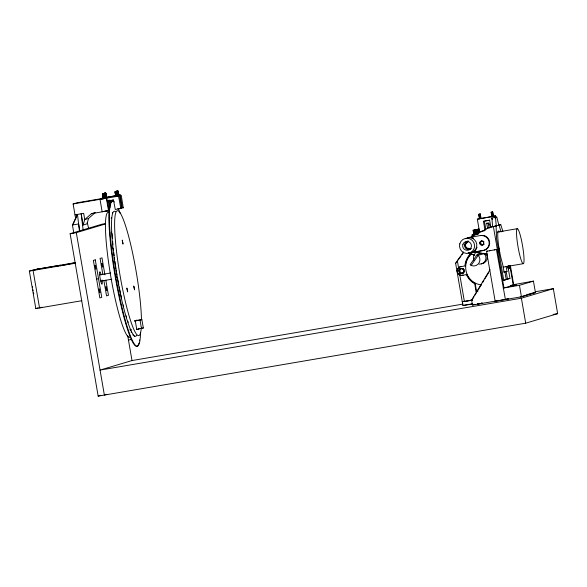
<?xml version="1.0" encoding="UTF-8"?>
<svg xmlns="http://www.w3.org/2000/svg" width="587" height="587" viewBox="0 0 587 587"><rect width="100%" height="100%" fill="white"/><g stroke="black" fill="none" stroke-linecap="round" stroke-linejoin="round"><path stroke-width="0.88" d="M481.384 284.944A17.749 17.595 73.4 0 1 467.443 275.178C465.484 270.959 465.095 266.094 466.474 261.633A17.749 17.595 73.4 0 1 471.493 253.988M95.219 212.56L88.578 218.452L86.964 223.867L83.134 225.012L84.748 219.589L83.67 213.345L74.989 214.827M79.524 231.52L77.469 214.402L72.898 224.865L72.421 225.012L73.815 233.068M77.469 214.402L72.421 225.012L78.614 223.955L79.546 229.326M508.672 298.864L472.484 305.035L471.625 300.038L490.02 269.697M472.572 299.121L473.988 296.78M474.934 295.224L476.82 292.113M477.759 290.558L481.538 284.335M482.477 282.78L483.893 280.447M484.84 278.891L488.611 272.669M472.77 304.015L462.916 305.489L455.622 263.262L463.503 252.014M456.972 261.875L455.622 263.262M460.912 256.248L457.361 260.775L464.376 301.38M461.932 254.787L463.466 252.601M477.158 254.633L470.114 264.693L471.471 265.603A6.34 6.288 73.4 0 0 478.464 255.624L477.158 254.633L481.494 253.342M471.126 265.441L478.2 255.345L484.268 253.54A6.325 6.274 73.4 0 1 479.146 264.143M105.411 198.032C102.688 200.805 101.096 193.248 103.642 193.776L104.354 198.369L103.642 193.776M103.004 193.549L104.002 193.38L104.713 197.973L104.002 193.38M101.191 199.081L102.035 198.142L119.381 195.185L121.67 207.593L120.834 208.524L115.257 209.478L113.54 200.174L107.34 201.231M114.935 191.956L116.035 191.663L116.747 196.256L115.756 196.425L114.935 191.956L116.035 191.663M115.397 191.435L116.387 191.267L117.106 195.853L116.387 191.267M115.756 196.425L116.857 196.131M116.226 195.904L117.217 195.728M102.05 198.824L101.052 199.118L118.545 196.124L119.381 195.185M94.448 212.787L91.381 213.705L84.748 219.589L88.578 218.452M471.97 237.654A7.734 7.668 73.4 0 0 471.28 237.478L470.701 237.383L488.949 227.565L493.373 226.413L492.574 226.648L491.913 217.96L492.2 219.655M487.115 254.288L473.195 251.984L474.215 251.544A7.734 7.668 73.4 0 0 475.36 250.708M75.76 219.289L73.118 203.953L76.948 202.816L103.84 198.223M103.782 198.303L102.791 198.604L104.42 198.325M73.118 203.953L106.753 198.149L109.057 210.601L91.381 213.705M535.293 291.754L553.336 288.672L557.65 313.663L525.703 323.188L98.168 396.122L70.117 233.714L102.065 224.19L105.601 223.581M70.117 233.714L76.31 232.657L105.667 223.904M81.813 300.72L35.822 308.571L29.35 271.091L34.141 269.66L75.635 262.58M37.861 269.029L33.07 270.453L39.542 307.933L41.934 307.221M56.469 266.403L60.307 265.258L37.377 269.169M60.19 265.764L75.415 262.683M96.598 279.155L98.513 278.583M35.822 308.571L38.221 307.852M478.757 214.262L479.535 218.76L478.757 214.262L480.276 213.932L480.929 218.467L480.276 213.932M491.15 212.149L491.921 216.647L491.15 212.149L492.669 211.819L493.322 216.354L492.669 211.819M134.658 320.766L137.16 320.179L135.259 320.744L136.793 329.615L138.693 329.05M484.275 230.838L479.491 231.652L477.334 219.164L495.641 215.913L495.949 217.704M134.408 321.14L141.885 319.636L143.331 328.001L136.661 329.373M477.334 219.164L495.641 215.913M495.01 217.432L496 217.139M491.752 218.012L496.778 216.985L498.877 225.239M485.067 230.706L483.453 221.336L484.407 221.05L485.882 229.568M473.144 230.17L473.922 234.668L473.144 230.17L474.259 229.965L474.912 234.499L474.259 229.965M474.736 229.693L475.514 234.191L474.736 229.693L475.859 229.488L476.505 234.022L475.859 229.488M476.292 229.634L477.07 234.132L476.292 229.634L477.407 229.429L478.185 233.927M478.662 233.655L478.016 229.121L478.632 232.716M477.407 229.429L478.06 233.964M488.949 227.565L488.472 227.712L500.777 224.674L502.898 231.461M479.491 231.652L480.452 231.366M472.322 236.81L472.014 235.027L478.383 233.655M470.701 237.383L471.765 237.331A7.734 7.668 73.4 0 1 472.447 237.508M128.48 340.181L131.671 339.227M480.863 235.446L480.364 235.592A7.609 7.543 73.4 0 1 489.096 241.815A7.609 7.543 73.4 0 1 482.954 250.583L470.561 252.696A7.609 7.543 73.4 0 0 476.703 243.935A7.609 7.543 73.4 0 0 467.971 237.706L480.863 235.446A7.609 7.543 73.4 0 1 489.595 241.668A7.609 7.543 73.4 0 1 483.453 250.436L482.954 250.583M473.195 251.984L487.592 254.142M498.136 247.795L498.774 247.604L499.64 252.601L499.001 252.792M513.42 284.688L533.451 281.129L535.432 292.62L521.439 296.795L495.171 301.278L486.535 251.302L487.401 251.045M489.338 250.781L489.881 250.62M494.291 249.937L494.834 249.776M465.674 265.838L461.177 266.593A4.439 4.402 73.4 0 0 457.185 271.891A4.439 4.402 73.4 0 0 462.945 275.208L467.208 274.503M462.945 275.208L463.106 275.164A4.439 4.402 73.4 0 1 457.332 270.115M508.247 268.42L510.242 267.826L508.012 268.208M503.976 272.045L507.007 271.421L506.155 266.527M474.678 283.499L475.162 283.352L476.571 291.519L476.094 291.666L474.678 283.499L473.614 283.059A18.637 18.476 73.4 0 1 466.305 274.386M98.168 396.122L100.759 395.352M106.951 394.295L104.369 395.066L76.31 232.657M496.066 226.083L496.624 239.048L503.749 280.278L506.221 279.537L504.93 272.045L504.13 272.28L502.494 263.548A18.637 2.436 80.3 0 1 498.025 240.369A18.637 2.436 80.3 0 1 499.581 231.997M506.016 279.412L509.978 278.421L507.836 266.006M503.749 280.278L509.978 278.414M472.117 300.273L462.27 301.74L462.747 301.593M511.211 285.333L513.867 284.878L510.03 286.023L516.23 284.966L503.096 288.092L519.458 285.297L533.451 281.129M471.625 300.038L472.102 299.898M462.916 305.489L472.41 303.802M472.484 305.035L474.883 304.323M495.171 301.278L496.03 301.021M497.967 300.757L498.51 300.595M505.4 299.487L496.455 249.614L497.314 249.35L486.535 251.302M505.943 299.326L508.584 298.541M520.148 296.993L533.752 292.935M463.114 304.066L131.994 360.557L100.047 370.081L521.388 298.203L553.336 288.672M478.596 303.787L477.326 304.066L482.279 303.222L480.225 303.567M479.836 303.633L482.198 303.178M104.317 193.16L105.183 197.702L104.317 193.16C107.531 191.494 105.829 204.335 105.308 192.991M117.429 195.537L116.71 191.046L117.701 190.878L118.567 195.42M104.457 193.211L105.447 193.035M117.84 190.922L116.71 191.046M105.902 193.196L104.772 193.314L105.902 193.196L106.629 197.687M102.542 194.07L103.532 193.901M117.671 208.759L123.248 207.805L121.238 195.317L120.174 194.95L102.82 197.907L103.892 198.281M102.864 198.685L104.493 198.406M111.735 200.145L113.511 199.844M106.614 210.704L108.243 210.425M109.233 210.44L103.356 211.569L109.057 210.535M29.35 271.091L75.341 263.24M99.849 274.833L110.694 272.984M100.905 281.085L111.75 279.236M485.295 220.895L489.719 220.14M483.453 221.336L489.646 220.279L490.827 227.088M487.643 228.637L486.718 223.287L488.208 223.031A18.094 2.363 80.3 0 1 490.387 226.765M498.546 225.056L500.777 224.674M477.884 229.157L479.007 228.952L479.498 232.584M492.346 226.714L496.286 226.017L495.472 217.373M472.014 235.027L477.796 234.037M497.262 232.114L517.323 228.688M483.453 250.436L471.06 252.549A7.609 7.543 73.4 0 0 475.727 249.739M135.443 320.729L141.885 319.636M459.592 268.758L462.072 268.332M460.45 273.755L462.93 273.329M138.495 328.83L143.331 328.001M503.169 267.122L523.222 263.695A17.749 2.319 80.3 0 0 520.808 237.324A17.749 2.319 80.3 0 0 516.78 237.559A17.749 2.319 80.3 0 0 523.222 263.695M504.028 271.935L507.007 271.421M476.094 291.666L477.862 291.357M467.252 300.823L469.057 300.522M470.092 300.339L472.667 299.906M462.27 301.74L472.234 300.038M531.096 293.383L535.432 292.62M527.016 294.491L530.56 293.889M482.096 303.171L477.891 303.927L479.087 303.758M553.137 314.434L557.65 313.663M123.248 207.805L122.184 207.438L120.174 194.95M468.338 252.74L474.237 254.949M468.147 252.799L474.883 255.323M475.162 283.352L474.098 282.912A18.637 18.476 73.4 0 1 466.782 274.246M483.959 253.21L484.532 253.811M499.023 225.203L501.122 231.931M87.25 222.422L88.666 228.659M118.545 196.124L120.834 208.524M115.925 191.788L116.747 196.256M115.045 191.832L115.866 196.3M108.243 200.519L109.586 207.908M102.652 193.945L103.473 198.413M519.458 285.297L521.439 296.795M521.388 298.203L525.703 323.188M510.404 265.816L513.808 285.509M509.839 265.449L513.346 285.752M508.063 266.249L508.525 268.934M506.207 271.664L507.498 279.155M494.687 216.199L494.995 217.99M493.432 226.868L503.939 287.696M488.208 223.031L489.125 228.38M479.623 216.838L479.939 218.643M479.315 230.75L479.63 232.547M140.044 320.179L141.489 328.551M110.495 200.783L110.804 202.574M106.364 198.267L108.522 210.755M127.709 335.72L131.95 360.279M100.01 199.367L102.167 211.863M104.912 274.797L101.984 257.84L100.069 258.412L102.842 274.474M105.836 280.153L108.463 295.32L106.54 295.892L103.921 280.725M83.134 225.012L81.189 213.771L83.134 229.987M119.022 195.574L118.156 191.032L118.875 195.53M117.701 190.878L118.427 195.368M117.451 192.998L117.738 194.796M117.283 193.791L117.576 195.588M109.916 200.02L110.65 204.709M108.903 200.079L110.077 207.482M105.763 193.145L106.482 197.643M472.902 252.043A7.609 7.543 73.4 0 1 470.165 252.505M465.784 238.762A7.609 7.543 73.4 0 1 472.418 237.632M474.149 251.434A7.609 7.543 73.4 0 1 473.54 251.772M471.251 248.492A3.933 3.896 73.4 0 1 465.388 246.789A3.933 3.896 73.4 0 1 468.316 241.411M469.681 248.785A3.933 3.896 73.4 0 1 469.196 248.683M468.279 248.279A3.933 3.896 73.4 0 1 467.868 247.993M466.628 243.458A3.933 3.896 73.4 0 1 466.841 243.003M467.105 242.578A3.933 3.896 73.4 0 1 467.428 242.196M470.253 249.541A4.439 4.402 73.4 0 1 464.699 246.291A4.439 4.402 73.4 0 1 468.228 240.912M468.47 237.559A7.609 7.543 73.4 0 1 469.857 237.449M470.554 237.493A7.609 7.543 73.4 0 1 471.919 237.779M472.579 238.014A7.609 7.543 73.4 0 1 473.21 238.307M476.996 247.259A7.609 7.543 73.4 0 1 476.769 247.919M476.475 248.558A7.609 7.543 73.4 0 1 476.13 249.167M483.27 244.64A2.025 2.01 73.4 0 1 480.283 243.627A2.025 2.01 73.4 0 1 481.92 240.919M482.631 240.963A2.025 2.01 73.4 0 1 483.292 241.257M483.571 241.484A2.025 2.01 73.4 0 1 483.989 242.079M483.982 243.832A2.025 2.01 73.4 0 1 483.556 244.419M483.431 244.662A2.025 2.01 73.4 0 1 480.834 243.649A2.025 2.01 73.4 0 1 481.707 240.993M484.033 244.273A2.025 2.01 73.4 0 1 483.747 244.493M472.638 237.889A7.734 7.668 73.4 0 1 473.283 238.19M475.844 249.813A7.734 7.668 73.4 0 1 474.876 250.847M474.325 251.295A7.734 7.668 73.4 0 1 473.738 251.691M464.955 265.353A18.637 18.476 73.4 0 1 471.038 253.327M465.359 266.359A18.637 18.476 73.4 0 1 470.686 253.973M463.282 272.816A2.282 2.26 73.4 0 1 459.885 270.812A2.282 2.26 73.4 0 1 463.29 268.861M463.613 269.095A2.282 2.26 73.4 0 1 464.119 269.704M464.112 271.986A2.282 2.26 73.4 0 1 463.605 272.588M470.869 248.55A3.72 3.683 73.4 0 1 465.748 246.386A3.72 3.683 73.4 0 1 468.521 241.558M486.718 223.287A18.094 2.363 80.3 0 1 486.931 223.295M480.907 244.53A6.34 0.829 80.3 0 1 480.437 241.976M474.01 260.481A6.325 6.274 73.4 0 1 475.088 253.547M475.683 252.982A6.325 6.274 73.4 0 1 477.062 252.102M486.293 254.105A6.34 6.288 73.4 0 1 481.245 263.805M464.119 271.51A2.539 2.517 73.4 0 1 460.318 273.102A2.539 2.517 73.4 0 1 460.12 268.949A2.539 2.517 73.4 0 1 464.053 270.196M508.995 265.515A4.439 4.402 73.4 0 1 507.506 267.239M508.834 265.559A4.439 4.402 73.4 0 1 507.344 267.29M457.699 269.015A4.439 4.402 73.4 0 1 461.338 266.542M141.24 328.485A63.396 8.277 80.3 0 1 120.188 276.286A63.396 8.277 80.3 0 1 121.546 215.4A63.396 8.277 80.3 0 1 141.452 319.255M136.001 336.124A63.396 8.277 80.3 0 1 116.299 272.141A63.396 8.277 80.3 0 1 115.58 211.716M136.683 335.412A63.396 8.277 80.3 0 1 136.463 335.713M131.341 330.011A61.496 8.027 80.3 0 1 130.974 329.248M128.223 322.329A61.496 8.027 80.3 0 1 127.812 321.126M126.565 317.229A61.496 8.027 80.3 0 1 126.146 315.835M123.622 306.612A61.496 8.027 80.3 0 1 123.204 304.947M121.553 297.969A61.496 8.027 80.3 0 1 120.878 294.931M120.614 293.698A61.496 8.027 80.3 0 1 119.697 289.318M119.44 288.048A61.496 8.027 80.3 0 1 119.19 286.772M118.816 284.849A61.496 8.027 80.3 0 1 118.442 282.912M118.325 282.266A61.496 8.027 80.3 0 1 117.848 279.669M117.73 279.016A61.496 8.027 80.3 0 1 117.385 277.057M117.04 275.09A61.496 8.027 80.3 0 1 116.71 273.131M116.387 271.165A61.496 8.027 80.3 0 1 116.182 269.859M115.977 268.553A61.496 8.027 80.3 0 1 115.478 265.302M115.382 264.656A61.496 8.027 80.3 0 1 114.92 261.435M114.656 259.52A61.496 8.027 80.3 0 1 114.406 257.612M114.164 255.734A61.496 8.027 80.3 0 1 113.79 252.637M113.511 250.201A61.496 8.027 80.3 0 1 113.313 248.404M112.961 244.889A61.496 8.027 80.3 0 1 112.66 241.499M112.41 238.249A61.496 8.027 80.3 0 1 112.132 233.648M130.395 336.747A63.396 8.277 80.3 0 1 110.899 277.181A63.396 8.277 80.3 0 1 108.911 212.391M134.716 336.336A63.396 8.277 80.3 0 1 134.144 336.109M133.205 335.28A63.396 8.277 80.3 0 1 132.875 334.876M131.466 332.646A63.396 8.277 80.3 0 1 131.099 331.934M130.336 330.334A63.396 8.277 80.3 0 1 129.947 329.446M120.284 295.789A63.396 8.277 80.3 0 1 120.012 294.535M116.71 277.563A63.396 8.277 80.3 0 1 116.475 276.228M112.587 248.888A63.396 8.277 80.3 0 1 112.388 247.068M111.295 233.619A63.396 8.277 80.3 0 1 111.222 232.1M111.273 218.599A63.396 8.277 80.3 0 1 111.361 217.696M112.344 212.993A63.396 8.277 80.3 0 1 112.535 212.56M140.513 332.323A73.544 9.597 80.3 0 1 118.471 291.394A73.544 9.597 80.3 0 1 114.282 201.957M118.471 208.972A73.544 9.597 80.3 0 1 120.188 213.279M137.505 346.022A73.544 9.597 80.3 0 1 114.832 274.467A73.544 9.597 80.3 0 1 113.13 201.568M139.545 339.961A73.544 9.597 80.3 0 1 139.42 340.812M138.98 343.021A73.544 9.597 80.3 0 1 138.803 343.637M138.62 344.187A73.544 9.597 80.3 0 1 138.209 345.105M137.989 345.472A73.544 9.597 80.3 0 1 137.754 345.78M102.043 280.014A6.34 0.829 80.3 0 1 101.353 283.301A6.34 0.829 80.3 0 1 99.577 273.505A6.34 0.829 80.3 0 1 101.125 274.907M33.73 293.808A16.106 2.099 80.3 0 1 33.525 292.803M33.136 290.756A16.106 2.099 80.3 0 1 32.953 289.721M32.615 287.645A16.106 2.099 80.3 0 1 32.461 286.61M498.407 248.294C499.412 257.282 499.948 249.189 498.407 248.294M133.799 286.148L134.533 289.758L133.799 286.148M99.122 289.009L99.827 292.539L99.122 289.009M101.903 263.416L102.6 266.946L101.903 263.416M126.887 288.158L127.643 291.812L126.887 288.158M95.072 265.368L95.791 268.978L95.072 265.368M105.983 286.874L106.709 290.484L105.983 286.874M122.257 240.222L122.999 243.943L122.257 240.222M95.277 259.843L93.362 260.415L99.834 297.895L101.749 297.323L95.277 259.843M479.873 214.057L480.526 218.591L479.873 214.057M492.266 211.944L492.919 216.478L492.266 211.944M459.768 243.876A7.609 7.543 73.4 0 0 469.042 253.202A7.609 7.543 73.4 0 0 472.388 240.494A7.609 7.543 73.4 0 0 459.768 243.876M462.93 244.309A4.439 4.402 73.4 0 0 467.824 250.231A4.439 4.402 73.4 0 0 470.444 243.033A4.439 4.402 73.4 0 0 462.93 244.309M479.74 242.468A2.025 2.01 73.4 0 0 482.096 245.065A2.025 2.01 73.4 0 0 483.145 241.727A2.025 2.01 73.4 0 0 479.74 242.468M459.548 270.174A2.282 2.26 73.4 0 0 462.064 273.219A2.282 2.26 73.4 0 0 463.414 269.521A2.282 2.26 73.4 0 0 459.548 270.174M459.261 269.837A2.539 2.517 73.4 0 0 461.617 273.542A2.539 2.517 73.4 0 0 463.613 269.646A2.539 2.517 73.4 0 0 459.261 269.837"/></g></svg>
